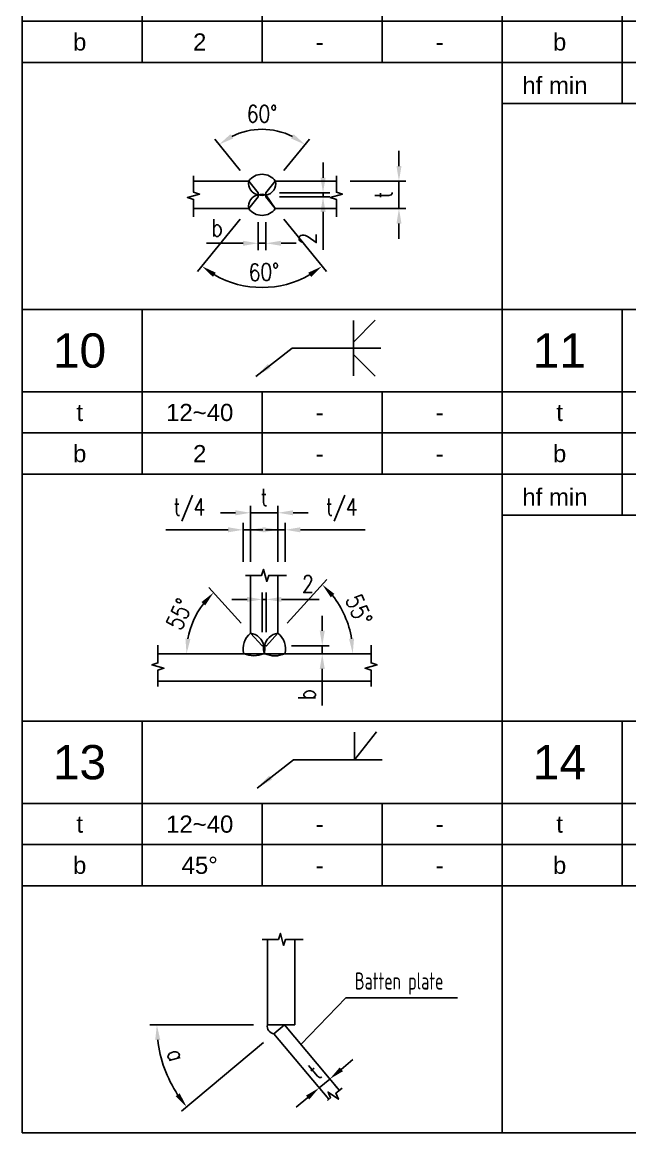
# Model space of a CAD drawing. Header units: millimetres. Extents: x -205508 to -110432, y 549193 to 571297.
# Drawn here: x -132661 to -131775, y 551547 to 553165 of the extents above; entities that cross this region are included whole.
import ezdxf
from ezdxf.enums import TextEntityAlignment as Align

# ---------------------------------------------------------------- set-up
doc = ezdxf.new("R2010")
doc.units = ezdxf.units.MM
doc.header["$LTSCALE"] = 25
doc.header["$MEASUREMENT"] = 0
doc.header["$PDSIZE"] = 50
doc.linetypes.add('DETAIL$0$DASH', pattern=[0.35, 0.25, -0.1])
doc.linetypes.add('DETAIL$0$DASHED', pattern=[0.75, 0.5, -0.25])
for name, color, linetype in [('DETAIL$0$dash', 9, 'DETAIL$0$DASH'), ('DETAIL$0$Leader', 8, 'Continuous'), ('DETAIL$0$Prof', 2, 'Continuous'), ('DETAIL$0$S-Weldline', 3, 'Continuous'), ('DETAIL$0$TEXT', 7, 'Continuous'), ('DETAIL$0$WELD_TEXT', 7, 'Continuous')]:
    doc.layers.add(name, color=color, linetype=linetype)
doc.layers.add('DETAIL$0$S-Text-VN', color=7, linetype='Continuous', lineweight=25)
doc.styles.add('DETAIL$0$S-TEXT-VN', font='arial.ttf')
doc.styles.add('DETAIL$0$Standard', font='simplex.shx', dxfattribs={"width": 0.8})
doc.styles.add('DETAIL$0$TSSD_REIN', font='Tssdeng.shx', dxfattribs={"width": 0.7, "bigfont": 'hztxt.shx'})
doc.dimstyles.new('DETAIL$0$ISO-10', dxfattribs={"dimscale": 10, "dimtxt": 2.5, "dimasz": 2.2, "dimexe": 1, "dimexo": 2, "dimgap": 1, "dimtad": 1, "dimdec": 0, "dimtxsty": 'DETAIL$0$Standard', "dimcen": 2.2, "dimclrd": 8, "dimclre": 8, "dimclrt": 7, "dimadec": 0, "dimazin": 0, "dimtfac": 1, "dimtdec": 0, "dimtix": 1, "dimtmove": 0, "dimatfit": 3, "dimfxl": 1, "dimarcsym": 0})

# ---------------------------------------------------------------- blocks, each defined once
blk = doc.blocks.new('*D582')
at = {"layer": 'Defpoints', "color": 0, "transparency": 16777216}
for p in [(-132316.7, 552910.9), (-132305.3, 552910.9), (-132330.4, 552893.9), (-132291.6, 552893.9), (-132342.3, 552782.3)]:
    blk.add_point(p, dxfattribs=at)
at = {"layer": 'DETAIL$0$Leader', "color": 8, "lineweight": -2, "transparency": 16777216}
for p, q in [((-132343, 552878.4), (-132404.9, 552802.1)), ((-132279, 552878.4), (-132217.1, 552802.1))]:
    blk.add_line(p, q, dxfattribs=at)
blk.add_arc((-132311, 552917.9), 139.1, 240.0333, 299.9667, dxfattribs=at)
at = {"layer": 'DETAIL$0$Leader', "color": 8, "transparency": 16777216}
for points in [[(-132382.6, 552794.3), (-132378.4, 552800.4), (-132398.6, 552809.8)], [(-132243.6, 552800.4), (-132239.4, 552794.3), (-132223.4, 552809.8)]]:
    blk.add_solid(points, dxfattribs=at)
at = {"layer": 'DETAIL$0$Leader', "color": 7, "transparency": 16777216, "insert": (-132308.2, 552801.3), "char_height": 25, "attachment_point": 5, "rotation": 1.3818, "style": 'DETAIL$0$Standard'}
blk.add_mtext('60°', dxfattribs=at)
blk = doc.blocks.new('*D583')
at = {"layer": 'Defpoints', "color": 0, "transparency": 16777216}
for p in [(-132288.6, 553006.9), (-132330.4, 552933.9), (-132291.6, 552933.9), (-132316.7, 552916.9), (-132305.3, 552916.9)]:
    blk.add_point(p, dxfattribs=at)
at = {"layer": 'DETAIL$0$Leader', "color": 8, "lineweight": -2, "transparency": 16777216}
for p, q in [((-132343, 552949.4), (-132380, 552995)), ((-132279, 552949.4), (-132242, 552995))]:
    blk.add_line(p, q, dxfattribs=at)
blk.add_arc((-132311, 552909.9), 99.6, 63.6493, 116.3507, dxfattribs=at)
at = {"layer": 'DETAIL$0$Leader', "color": 8, "transparency": 16777216}
for points in [[(-132353.2, 552996), (-132357.2, 553002.2), (-132373.7, 552987.2)], [(-132264.8, 553002.2), (-132268.8, 552996), (-132248.3, 552987.2)]]:
    blk.add_solid(points, dxfattribs=at)
at = {"layer": 'DETAIL$0$Leader', "color": 7, "transparency": 16777216, "insert": (-132311, 553032), "char_height": 25, "attachment_point": 5, "style": 'DETAIL$0$Standard'}
blk.add_mtext('60°', dxfattribs=at)
blk = doc.blocks.new('*D584')
at = {"layer": 'Defpoints', "color": 0, "transparency": 16777216}
for p in [(-132305.3, 552916.9), (-132305.3, 552910.9), (-132222, 552916.9)]:
    blk.add_point(p, dxfattribs=at)
at = {"layer": 'DETAIL$0$Leader', "color": 8, "lineweight": -2, "transparency": 16777216}
for p, q in [((-132222, 552938.9), (-132222, 552960.9)), ((-132285.3, 552916.9), (-132212, 552916.9)), ((-132285.3, 552910.9), (-132212, 552910.9)), ((-132222, 552916.9), (-132222, 552910.9)), ((-132222, 552888.9), (-132222, 552833.5))]:
    blk.add_line(p, q, dxfattribs=at)
at = {"layer": 'DETAIL$0$Leader', "color": 8, "transparency": 16777216}
for points in [[(-132225.7, 552938.9), (-132218.3, 552938.9), (-132222, 552916.9)], [(-132225.7, 552888.9), (-132218.3, 552888.9), (-132222, 552910.9)]]:
    blk.add_solid(points, dxfattribs=at)
at = {"layer": 'DETAIL$0$Leader', "color": 7, "transparency": 16777216, "insert": (-132244.5, 552850.2), "char_height": 25, "attachment_point": 5, "rotation": 90, "style": 'DETAIL$0$Standard'}
blk.add_mtext('2', dxfattribs=at)
blk = doc.blocks.new('*D585')
at = {"layer": 'Defpoints', "color": 0, "transparency": 16777216}
for p in [(-132316.7, 552893.9), (-132305.3, 552893.9), (-132305.3, 552843.3)]:
    blk.add_point(p, dxfattribs=at)
at = {"layer": 'DETAIL$0$Leader', "color": 8, "lineweight": -2, "transparency": 16777216}
for p, q in [((-132316.7, 552873.9), (-132316.7, 552833.3)), ((-132305.3, 552873.9), (-132305.3, 552833.3)), ((-132338.7, 552843.3), (-132392.1, 552843.3)), ((-132305.3, 552843.3), (-132316.7, 552843.3)), ((-132283.3, 552843.3), (-132261.3, 552843.3))]:
    blk.add_line(p, q, dxfattribs=at)
at = {"layer": 'DETAIL$0$Leader', "color": 8, "transparency": 16777216}
for points in [[(-132338.7, 552846.9), (-132338.7, 552839.6), (-132316.7, 552843.3)], [(-132283.3, 552846.9), (-132283.3, 552839.6), (-132305.3, 552843.3)]]:
    blk.add_solid(points, dxfattribs=at)
at = {"layer": 'DETAIL$0$Leader', "color": 7, "transparency": 16777216, "insert": (-132376.4, 552865.8), "char_height": 25, "attachment_point": 5, "style": 'DETAIL$0$Standard'}
blk.add_mtext('b', dxfattribs=at)
blk = doc.blocks.new('*D586')
at = {"layer": 'Defpoints', "color": 0, "transparency": 16777216}
for p in [(-132202.6, 552933.9), (-132111.3, 552933.9), (-132202.6, 552893.9)]:
    blk.add_point(p, dxfattribs=at)
at = {"layer": 'DETAIL$0$Leader', "color": 8, "lineweight": -2, "transparency": 16777216}
for p, q in [((-132111.3, 552955.9), (-132111.3, 552977.9)), ((-132182.6, 552933.9), (-132101.3, 552933.9)), ((-132111.3, 552893.9), (-132111.3, 552933.9)), ((-132182.6, 552893.9), (-132101.3, 552893.9)), ((-132111.3, 552871.9), (-132111.3, 552849.9))]:
    blk.add_line(p, q, dxfattribs=at)
at = {"layer": 'DETAIL$0$Leader', "color": 8, "transparency": 16777216}
for points in [[(-132114.9, 552955.9), (-132107.6, 552955.9), (-132111.3, 552933.9)], [(-132114.9, 552871.9), (-132107.6, 552871.9), (-132111.3, 552893.9)]]:
    blk.add_solid(points, dxfattribs=at)
at = {"layer": 'DETAIL$0$Leader', "color": 7, "transparency": 16777216, "insert": (-132133.8, 552913.9), "char_height": 25, "attachment_point": 5, "rotation": 90, "style": 'DETAIL$0$Standard'}
blk.add_mtext('t', dxfattribs=at)
blk = doc.blocks.new('*D527')
at = {"layer": 'Defpoints', "color": 0, "transparency": 16777216}
for p in [(-132338.6, 552425.7), (-132338.6, 552359.2), (-132327.8, 552359.2)]:
    blk.add_point(p, dxfattribs=at)
at = {"layer": 'DETAIL$0$Leader', "color": 8, "lineweight": -2, "transparency": 16777216}
for p, q in [((-132360.6, 552425.7), (-132451.2, 552425.7)), ((-132338.6, 552379.2), (-132338.6, 552435.7)), ((-132327.8, 552425.7), (-132338.6, 552425.7)), ((-132327.8, 552379.2), (-132327.8, 552435.7)), ((-132305.8, 552425.7), (-132283.8, 552425.7))]:
    blk.add_line(p, q, dxfattribs=at)
at = {"layer": 'DETAIL$0$Leader', "color": 8, "transparency": 16777216}
for points in [[(-132360.6, 552429.4), (-132360.6, 552422), (-132338.6, 552425.7)], [(-132305.8, 552429.4), (-132305.8, 552422), (-132327.8, 552425.7)]]:
    blk.add_solid(points, dxfattribs=at)
at = {"layer": 'DETAIL$0$Leader', "color": 7, "transparency": 16777216, "insert": (-132416.9, 552454.8), "char_height": 25, "attachment_point": 5, "style": 'DETAIL$0$Standard'}
blk.add_mtext('t/4', dxfattribs=at)
blk = doc.blocks.new('*D528')
at = {"layer": 'Defpoints', "color": 0, "transparency": 16777216}
for p in [(-132403, 552308.5), (-132327.8, 552275), (-132327.8, 552245), (-132310.9, 552256.5), (-132287.8, 552245)]:
    blk.add_point(p, dxfattribs=at)
at = {"layer": 'DETAIL$0$Leader', "color": 8, "lineweight": -2, "transparency": 16777216}
for p, q in [((-132341.3, 552289.8), (-132388.5, 552341.5)), ((-132347.8, 552245), (-132431.1, 552245))]:
    blk.add_line(p, q, dxfattribs=at)
blk.add_arc((-132300.5, 552245), 120.6, 142.8305, 169.5354, dxfattribs=at)
at = {"layer": 'DETAIL$0$Leader', "color": 8, "transparency": 16777216}
for points in [[(-132399.3, 552320.4), (-132393.9, 552315.4), (-132381.7, 552334.2)], [(-132415.4, 552266.6), (-132422.7, 552267.3), (-132421.1, 552245)]]:
    blk.add_solid(points, dxfattribs=at)
at = {"layer": 'DETAIL$0$Leader', "color": 7, "transparency": 16777216, "insert": (-132431.4, 552302.8), "char_height": 25, "attachment_point": 5, "rotation": 66.1829, "style": 'DETAIL$0$Standard'}
blk.add_mtext('55°', dxfattribs=at)
blk = doc.blocks.new('*D529')
at = {"layer": 'Defpoints', "color": 0, "transparency": 16777216}
for p in [(-132277.1, 552425.7), (-132287.9, 552359.2), (-132277.1, 552359.2)]:
    blk.add_point(p, dxfattribs=at)
at = {"layer": 'DETAIL$0$Leader', "color": 8, "lineweight": -2, "transparency": 16777216}
for p, q in [((-132309.9, 552425.7), (-132331.9, 552425.7)), ((-132287.9, 552379.2), (-132287.9, 552435.7)), ((-132287.9, 552425.7), (-132277.1, 552425.7)), ((-132277.1, 552379.2), (-132277.1, 552435.7)), ((-132255.1, 552425.7), (-132160.5, 552425.7))]:
    blk.add_line(p, q, dxfattribs=at)
at = {"layer": 'DETAIL$0$Leader', "color": 8, "transparency": 16777216}
for points in [[(-132309.9, 552429.4), (-132309.9, 552422), (-132287.9, 552425.7)], [(-132255.1, 552429.4), (-132255.1, 552422), (-132277.1, 552425.7)]]:
    blk.add_solid(points, dxfattribs=at)
at = {"layer": 'DETAIL$0$Leader', "color": 7, "transparency": 16777216, "insert": (-132194.7, 552454.8), "char_height": 25, "attachment_point": 5, "style": 'DETAIL$0$Standard'}
blk.add_mtext('t/4', dxfattribs=at)
blk = doc.blocks.new('*D530')
at = {"layer": 'Defpoints', "color": 0, "transparency": 16777216}
for p in [(-132287.8, 552256.5), (-132287.8, 552245), (-132223.2, 552256.5)]:
    blk.add_point(p, dxfattribs=at)
at = {"layer": 'DETAIL$0$Leader', "color": 8, "lineweight": -2, "transparency": 16777216}
for p, q in [((-132223.2, 552278.5), (-132223.2, 552300.5)), ((-132267.8, 552256.5), (-132213.2, 552256.5)), ((-132267.8, 552245), (-132213.2, 552245)), ((-132223.2, 552256.5), (-132223.2, 552245)), ((-132223.2, 552223), (-132223.2, 552169.6))]:
    blk.add_line(p, q, dxfattribs=at)
at = {"layer": 'DETAIL$0$Leader', "color": 8, "transparency": 16777216}
for points in [[(-132226.8, 552278.5), (-132219.5, 552278.5), (-132223.2, 552256.5)], [(-132226.8, 552223), (-132219.5, 552223), (-132223.2, 552245)]]:
    blk.add_solid(points, dxfattribs=at)
at = {"layer": 'DETAIL$0$Leader', "color": 7, "transparency": 16777216, "insert": (-132245.7, 552185.3), "char_height": 25, "attachment_point": 5, "rotation": 90, "style": 'DETAIL$0$Standard'}
blk.add_mtext('b', dxfattribs=at)
blk = doc.blocks.new('*D531')
at = {"layer": 'Defpoints', "color": 0, "transparency": 16777216}
for p in [(-132287.8, 552275), (-132183.9, 552282.4), (-132327.8, 552245), (-132304.7, 552256.5), (-132287.8, 552245)]:
    blk.add_point(p, dxfattribs=at)
at = {"layer": 'DETAIL$0$Leader', "color": 8, "lineweight": -2, "transparency": 16777216}
for p, q in [((-132274.3, 552289.8), (-132216.4, 552353.3)), ((-132267.8, 552245), (-132168.7, 552245))]:
    blk.add_line(p, q, dxfattribs=at)
blk.add_arc((-132315.1, 552245), 136.5, 9.2454, 38.3888, dxfattribs=at)
at = {"layer": 'DETAIL$0$Leader', "color": 8, "transparency": 16777216}
for points in [[(-132210.8, 552327.3), (-132205.5, 552332.3), (-132223.2, 552345.9)], [(-132176.8, 552267.3), (-132184.1, 552266.7), (-132178.7, 552245)]]:
    blk.add_solid(points, dxfattribs=at)
at = {"layer": 'DETAIL$0$Leader', "color": 7, "transparency": 16777216, "insert": (-132169.7, 552309.2), "char_height": 25, "attachment_point": 5, "rotation": 293.8171, "style": 'DETAIL$0$Standard'}
blk.add_mtext('55°', dxfattribs=at)
blk = doc.blocks.new('*D532')
at = {"layer": 'Defpoints', "color": 0, "transparency": 16777216}
for p in [(-132327.8, 552450.5), (-132327.8, 552359.2), (-132287.8, 552359.2)]:
    blk.add_point(p, dxfattribs=at)
at = {"layer": 'DETAIL$0$Leader', "color": 8, "lineweight": -2, "transparency": 16777216}
for p, q in [((-132327.8, 552379.2), (-132327.8, 552460.5)), ((-132287.8, 552379.2), (-132287.8, 552460.5)), ((-132349.8, 552450.5), (-132371.8, 552450.5)), ((-132287.8, 552450.5), (-132327.8, 552450.5)), ((-132265.8, 552450.5), (-132243.8, 552450.5))]:
    blk.add_line(p, q, dxfattribs=at)
at = {"layer": 'DETAIL$0$Leader', "color": 8, "transparency": 16777216}
for points in [[(-132349.8, 552454.1), (-132349.8, 552446.8), (-132327.8, 552450.5)], [(-132265.8, 552454.1), (-132265.8, 552446.8), (-132287.8, 552450.5)]]:
    blk.add_solid(points, dxfattribs=at)
at = {"layer": 'DETAIL$0$Leader', "color": 7, "transparency": 16777216, "insert": (-132307.8, 552473), "char_height": 25, "attachment_point": 5, "style": 'DETAIL$0$Standard'}
blk.add_mtext('t', dxfattribs=at)
blk = doc.blocks.new('*D533')
at = {"layer": 'Defpoints', "color": 0, "transparency": 16777216}
for p in [(-132310.9, 552324.2), (-132310.9, 552256.5), (-132304.8, 552256.5)]:
    blk.add_point(p, dxfattribs=at)
at = {"layer": 'DETAIL$0$Leader', "color": 8, "lineweight": -2, "transparency": 16777216}
for p, q in [((-132332.9, 552324.2), (-132354.9, 552324.2)), ((-132310.9, 552276.5), (-132310.9, 552334.2)), ((-132310.9, 552324.2), (-132304.8, 552324.2)), ((-132304.8, 552276.5), (-132304.8, 552334.2)), ((-132282.8, 552324.2), (-132227.5, 552324.2))]:
    blk.add_line(p, q, dxfattribs=at)
at = {"layer": 'DETAIL$0$Leader', "color": 8, "transparency": 16777216}
for points in [[(-132332.9, 552327.9), (-132332.9, 552320.6), (-132310.9, 552324.2)], [(-132282.8, 552327.9), (-132282.8, 552320.6), (-132304.8, 552324.2)]]:
    blk.add_solid(points, dxfattribs=at)
at = {"layer": 'DETAIL$0$Leader', "color": 7, "transparency": 16777216, "insert": (-132244.1, 552346.7), "char_height": 25, "attachment_point": 5, "style": 'DETAIL$0$Standard'}
blk.add_mtext('2', dxfattribs=at)
blk = doc.blocks.new('*D549')
at = {"layer": 'Defpoints', "color": 0, "transparency": 16777216}
for p in [(-132303.2, 551704.1), (-132278.3, 551704.1), (-132263.2, 551704.1), (-132293.6, 551691.2), (-132444.6, 551620.6)]:
    blk.add_point(p, dxfattribs=at)
at = {"layer": 'DETAIL$0$Leader', "color": 8, "lineweight": -2, "transparency": 16777216}
for p, q in [((-132323.2, 551704.1), (-132474.4, 551704.1)), ((-132308.9, 551678.4), (-132428.6, 551578.1))]:
    blk.add_line(p, q, dxfattribs=at)
blk.add_arc((-132278.3, 551704.1), 186.1, 186.776, 213.1688, dxfattribs=at)
at = {"layer": 'DETAIL$0$Leader', "color": 8, "transparency": 16777216}
for points in [[(-132466.8, 551681.9), (-132459.4, 551682.3), (-132464.4, 551704.1)], [(-132431.1, 551604.4), (-132437, 551600), (-132421, 551584.6)]]:
    blk.add_solid(points, dxfattribs=at)
at = {"layer": 'DETAIL$0$Leader', "color": 7, "transparency": 16777216, "insert": (-132435.9, 551660.1), "char_height": 25, "attachment_point": 5, "rotation": 285.5754, "style": 'DETAIL$0$Standard'}
blk.add_mtext('a', dxfattribs=at)
blk = doc.blocks.new('*D550')
at = {"layer": 'Defpoints', "color": 0, "transparency": 16777216}
for p in [(-132214.6, 551628.1), (-132230, 551615.2), (-132212.2, 551625.2)]:
    blk.add_point(p, dxfattribs=at)
at = {"layer": 'DETAIL$0$Leader', "color": 8, "lineweight": -2, "transparency": 16777216}
for p, q in [((-132195.4, 551639.3), (-132178.5, 551653.5)), ((-132227.6, 551612.4), (-132212.2, 551625.2)), ((-132201.8, 551612.8), (-132205.8, 551617.5)), ((-132244.4, 551598.2), (-132261.3, 551584.1)), ((-132217.1, 551599.9), (-132221.1, 551604.7))]:
    blk.add_line(p, q, dxfattribs=at)
at = {"layer": 'DETAIL$0$Leader', "color": 8, "transparency": 16777216}
for points in [[(-132197.7, 551642.1), (-132193, 551636.5), (-132212.2, 551625.2)], [(-132246.8, 551601.1), (-132242.1, 551595.4), (-132227.6, 551612.4)]]:
    blk.add_solid(points, dxfattribs=at)
at = {"layer": 'DETAIL$0$Leader', "color": 7, "transparency": 16777216, "insert": (-132234.3, 551636), "char_height": 25, "attachment_point": 5, "rotation": 39.9447, "style": 'DETAIL$0$Standard'}
blk.add_mtext('t', dxfattribs=at)
blk = doc.blocks.new('*U170')
at = {"color": 3}
for p, q in [((700, 0), (0, 0)), ((0, 0), (0, -600)), ((700, -600), (700, 0)), ((0, -600), (700, -600))]:
    blk.add_line(p, q, dxfattribs=at)
for p, q in [((175, -120), (175, 0)), ((0, -120), (700, -120)), ((0, -120), (700, -120)), ((175, -240), (175, -120)), ((350, -240), (350, -120)), ((525, -240), (525, -120)), ((0, -180), (700, -180)), ((0, -240), (700, -240)), ((0, -240), (700, -240))]:
    blk.add_line(p, q)
blk.add_lwpolyline([(0, -120), (175, -120), (175, 0), (0, 0)], close=True, dxfattribs=at)
at = {"color": 0, "linetype": 'ByBlock', "lineweight": -2, "style": 'DETAIL$0$S-TEXT-VN'}
for tag, height, p in [('NO', 50, (83.6, -59.8)), ('T', 25, (83.9, -150.1)), ('T1', 25, (258.9, -150.1)), ('T2', 25, (433.9, -150.1)), ('T3', 25, (608.9, -150.1)), ('B', 25, (83.9, -210.1)), ('B1', 25, (258.9, -210.1)), ('B2', 25, (433.9, -210.1)), ('B3', 25, (608.9, -210.1))]:
    blk.add_attdef(tag, text='', height=height, dxfattribs=at).set_placement(p, align=Align.MIDDLE_CENTER)

msp = doc.modelspace()

# ---------------------------------------------------------------- hatches: boundary and pattern name
at = {"layer": 'DETAIL$0$WELD_TEXT'}
for points in [[(-132320.1, 552649.2), (-132302.5, 552667.3), (-132298.2, 552661.7)], [(-132318.3, 552049.2), (-132300.7, 552067.3), (-132296.4, 552061.7)]]:
    msp.add_hatch(color=1, dxfattribs=at).paths.add_polyline_path(points, flags=0)

# ---------------------------------------------------------------- linework, layer by layer
for p, q in [((-132177.8, 552699.4), (-132146, 552731.3)), ((-132177.8, 552690.4), (-132177.8, 552730.8)), ((-132177.8, 552690.4), (-132177.8, 552650.1)), ((-132177.8, 552681.4), (-132146, 552649.6)), ((-132176, 552090.4), (-132144.2, 552131.3)), ((-132176, 552090.4), (-132176, 552130.8))]:
    msp.add_line(p, q)
for points in [[(-131960.8, 553046.8), (-131785.8, 553046.8), (-131785.8, 553106.8), (-131960.8, 553106.8)], [(-131785.8, 553046.8), (-131610.8, 553046.8), (-131610.8, 553106.8), (-131785.8, 553106.8)], [(-131960.8, 552446.8), (-131785.8, 552446.8), (-131785.8, 552506.8), (-131960.8, 552506.8)], [(-131785.8, 552446.8), (-131610.8, 552446.8), (-131610.8, 552506.8), (-131785.8, 552506.8)]]:
    msp.add_lwpolyline(points, close=True)
at = {"color": 9}
for points in [[(-132410.9, 552881.6), (-132410.9, 552907.3), (-132419.7, 552910.1), (-132402.1, 552914.9), (-132410.9, 552917.7), (-132410.9, 552941.4)], [(-132202.6, 552881.6), (-132202.6, 552907.3), (-132211.4, 552910.1), (-132193.8, 552914.9), (-132202.6, 552917.7), (-132202.6, 552941.4)], [(-132275.5, 552359.2), (-132301.3, 552359.2), (-132304.1, 552350.4), (-132308.9, 552368), (-132311.7, 552359.2), (-132335.3, 552359.2)], [(-132462.8, 552257.3), (-132462.8, 552231.6), (-132471.6, 552228.8), (-132454, 552224), (-132462.8, 552221.2), (-132462.8, 552197.5)], [(-132152, 552257.3), (-132152, 552231.6), (-132143.2, 552228.8), (-132160.8, 552224), (-132152, 552221.2), (-132152, 552197.5)], [(-132250.9, 551828.7), (-132276.7, 551828.7), (-132279.5, 551819.9), (-132284.3, 551837.5), (-132287.1, 551828.7), (-132310.7, 551828.7)], [(-132215.6, 551594), (-132211.2, 551597.7), (-132214.7, 551606.2), (-132199.7, 551595.8), (-132203.2, 551604.4), (-132194.1, 551611.9)]]:
    msp.add_lwpolyline(points, dxfattribs=at)
at = {"layer": 'DETAIL$0$dash', "linetype": 'DETAIL$0$DASHED', "ltscale": 10}
for p, q in [((-132316.7, 552916.9), (-132330.4, 552933.9)), ((-132305.3, 552916.9), (-132291.6, 552933.9)), ((-132316.7, 552910.9), (-132330.4, 552893.9)), ((-132316.7, 552916.9), (-132316.7, 552910.9)), ((-132305.3, 552916.9), (-132305.3, 552910.9)), ((-132305.3, 552910.9), (-132291.6, 552893.9)), ((-132310.9, 552256.5), (-132327.8, 552275)), ((-132304.7, 552256.5), (-132287.8, 552275)), ((-132327.8, 552245), (-132287.8, 552245)), ((-132310.9, 552256.5), (-132304.8, 552256.5)), ((-132304.7, 552256.5), (-132310.8, 552256.5))]:
    msp.add_line(p, q, dxfattribs=at)
at = {"layer": 'DETAIL$0$Leader'}
msp.add_line((-132462.8, 552205), (-132152, 552205), dxfattribs=at)
at = {"layer": 'DETAIL$0$Prof'}
for p, q in [((-132410.9, 552933.9), (-132330.4, 552933.9)), ((-132291.6, 552933.9), (-132202.6, 552933.9)), ((-132410.9, 552893.9), (-132330.4, 552893.9)), ((-132291.6, 552893.9), (-132202.6, 552893.9)), ((-132327.8, 552275), (-132327.8, 552359.2)), ((-132287.8, 552275), (-132287.8, 552359.2)), ((-132462.8, 552245), (-132327.8, 552245)), ((-132152, 552245), (-132287.8, 552245)), ((-132303.2, 551704.1), (-132303.2, 551828.7)), ((-132263.2, 551704.1), (-132263.2, 551828.7)), ((-132303.2, 551704.1), (-132263.2, 551704.1)), ((-132278.3, 551704.1), (-132293.6, 551691.2)), ((-132278.3, 551704.1), (-132198.2, 551608.5)), ((-132293.6, 551691.2), (-132213.6, 551595.7))]:
    msp.add_line(p, q, dxfattribs=at)
at = {"layer": 'DETAIL$0$S-Weldline'}
for points in [[(-132305.3, 552913.9, 0.472231), (-132291.6, 552933.9, 0.513304), (-132330.4, 552933.9, 0.415075), (-132316.7, 552913.9, 0.166102), (-132305.3, 552913.9)], [(-132305.3, 552913.9), (-132291.6, 552893.9, -0.513304), (-132330.4, 552893.9, -0.415075), (-132316.7, 552913.9, -0.166102), (-132305.3, 552913.9)], [(-132308.1, 552256.5, 0.314748), (-132327.8, 552275, 0.309658), (-132337.4, 552245, 0.203708), (-132308.5, 552245, 0.256357), (-132307.8, 552256.5)], [(-132307.5, 552256.5, -0.314748), (-132287.8, 552275, -0.29244), (-132277.6, 552245, -0.201593), (-132307.1, 552245, -0.256357), (-132307.8, 552256.5)]]:
    msp.add_lwpolyline(points, format="xyb", dxfattribs=at)
msp.add_arc((-132292.7, 551701.9), 10.7, 168.3217, 265.209, dxfattribs=at)
at = {"layer": 'DETAIL$0$TEXT'}
for q in [(-132254.2, 551675.4), (-132026.1, 551743.5)]:
    msp.add_line((-132189, 551743.5), q, dxfattribs=at)
at = {"layer": 'DETAIL$0$WELD_TEXT', "color": 1}
for p, q in [((-132320.1, 552649.2), (-132266.8, 552690.4)), ((-132266.8, 552690.4), (-132137.8, 552690.4)), ((-132318.3, 552049.2), (-132265, 552090.4)), ((-132265, 552090.4), (-132136, 552090.4))]:
    msp.add_line(p, q, dxfattribs=at)

# ---------------------------------------------------------------- block references
for p, values in [((-132660.8, 553346.8), {'NO': '7', 'T1': '16~60', 'B1': '2', 'T2': '-', 'B2': '-', 'T3': '-', 'B3': '-', 'T': 't', 'B': 'b'}), ((-131960.8, 553346.8), {'NO': '8', 'T1': '6~10', 'B1': '1', 'T2': '11~20', 'B2': '2', 'T3': '-', 'B3': '-', 'T': 't', 'B': 'b'}), ((-132660.8, 552746.8), {'NO': '10', 'T1': '12~40', 'B1': '2', 'T2': '-', 'B2': '-', 'T3': '-', 'B3': '-', 'T': 't', 'B': 'b'}), ((-131960.8, 552746.8), {'NO': '11', 'T1': '6~10', 'B1': '1', 'T2': '11~17', 'B2': '2', 'T3': '18~30', 'B3': '3', 'T': 't', 'B': 'b'}), ((-132660.8, 552146.8), {'NO': '13', 'T1': '12~40', 'B1': '45°', 'T2': '-', 'B2': '-', 'T3': '-', 'B3': '-', 'T': 't', 'B': 'b'}), ((-131960.8, 552146.8), {'NO': '14', 'T1': '-', 'B1': '-', 'T2': '-', 'B2': '-', 'T3': '-', 'B3': '-', 'T': 't', 'B': 'b'})]:
    msp.add_blockref('*U170', p).add_auto_attribs(values)

# ---------------------------------------------------------------- texts
at = {"layer": 'DETAIL$0$S-Text-VN', "linetype": 'Continuous', "style": 'DETAIL$0$S-TEXT-VN'}
for p in [(-131883.8, 553073.5), (-131883.8, 552473.5)]:
    msp.add_text('hf min', height=25, dxfattribs=at).set_placement(p, align=Align.MIDDLE_CENTER)
at = {"layer": 'DETAIL$0$TEXT', "ltscale": 99, "style": 'DETAIL$0$TSSD_REIN', "width": 0.7}
msp.add_text('Batten plate', height=25, dxfattribs=at).set_placement((-132175.6, 551755.6))

# ---------------------------------------------------------------- dimensions: what is measured, and where the dimension line sits
at = {"layer": 'DETAIL$0$Leader'}
for base, line1, line2, text, picture, middle in [((-132288.6, 553006.9), ((-132305.3, 552916.9), (-132291.6, 552933.9)), ((-132316.7, 552916.9), (-132330.4, 552933.9)), '60°', '*D583', (-132311, 553032)), ((-132403, 552308.5), ((-132310.9, 552256.5), (-132327.8, 552275)), ((-132327.8, 552245), (-132287.8, 552245)), '55°', '*D528', (-132431.4, 552302.8)), ((-132183.9, 552282.4), ((-132304.7, 552256.5), (-132287.8, 552275)), ((-132327.8, 552245), (-132287.8, 552245)), '55°', '*D531', (-132169.7, 552309.2))]:
    dim = msp.add_angular_dim_2l(base=base, line1=line1, line2=line2, text=text, dimstyle='DETAIL$0$ISO-10', dxfattribs=at)
    dim.commit()
    dim.dimension.update_dxf_attribs({"geometry": picture, "text_midpoint": middle})
for base, p1, p2, angle, picture, middle in [((-132111.3, 552933.9), (-132202.6, 552893.9), (-132202.6, 552933.9), 90, '*D586', (-132133.8, 552913.9)), ((-132327.8, 552450.5), (-132287.8, 552359.2), (-132327.8, 552359.2), 180, '*D532', (-132307.8, 552473))]:
    dim = msp.add_linear_dim(base=base, p1=p1, p2=p2, angle=angle, text='t', dimstyle='DETAIL$0$ISO-10', dxfattribs=at)
    dim.commit()
    dim.dimension.update_dxf_attribs({"geometry": picture, "text_midpoint": middle})
for base, p1, p2, angle, text, picture, middle in [((-132222, 552916.9), (-132305.3, 552910.9), (-132305.3, 552916.9), 90, '2', '*D584', (-132222, 552850.2)), ((-132277.1, 552425.7), (-132287.9, 552359.2), (-132277.1, 552359.2), 180, 't/4', '*D529', (-132194.7, 552425.7)), ((-132310.9, 552324.2), (-132304.8, 552256.5), (-132310.9, 552256.5), 180, '2', '*D533', (-132244.1, 552324.2)), ((-132223.2, 552256.5), (-132287.8, 552245), (-132287.8, 552256.5), 90, 'b', '*D530', (-132223.2, 552185.3))]:
    dim = msp.add_linear_dim(base=base, p1=p1, p2=p2, angle=angle, text=text, dimstyle='DETAIL$0$ISO-10', dxfattribs=at)
    dim.commit()
    dim.dimension.update_dxf_attribs({"geometry": picture, "text_midpoint": middle, "dimtype": 160})
for base, line1, line2, text, picture, middle in [((-132342.3, 552782.3), ((-132305.3, 552910.9), (-132291.6, 552893.9)), ((-132316.7, 552910.9), (-132330.4, 552893.9)), '60°', '*D582', (-132307.6, 552778.8)), ((-132444.6, 551620.6), ((-132278.3, 551704.1), (-132293.6, 551691.2)), ((-132303.2, 551704.1), (-132263.2, 551704.1)), 'a', '*D549', (-132457.6, 551654.1))]:
    dim = msp.add_angular_dim_2l(base=base, line1=line1, line2=line2, text=text, dimstyle='DETAIL$0$ISO-10', dxfattribs=at)
    dim.commit()
    dim.dimension.update_dxf_attribs({"geometry": picture, "text_midpoint": middle, "dimtype": 162})
for base, p1, p2, text, picture, middle in [((-132305.3, 552843.3), (-132316.7, 552893.9), (-132305.3, 552893.9), 'b', '*D585', (-132376.4, 552843.3)), ((-132338.6, 552425.7), (-132327.8, 552359.2), (-132338.6, 552359.2), 't/4', '*D527', (-132416.9, 552425.7))]:
    dim = msp.add_linear_dim(base=base, p1=p1, p2=p2, text=text, dimstyle='DETAIL$0$ISO-10', dxfattribs=at)
    dim.commit()
    dim.dimension.update_dxf_attribs({"geometry": picture, "text_midpoint": middle, "dimtype": 160})
dim = msp.add_aligned_dim(p1=(-132230, 551615.2), p2=(-132214.6, 551628.1), distance=-3.7, text='t', dimstyle='DETAIL$0$ISO-10', dxfattribs=at)
dim.commit()
dim.dimension.update_dxf_attribs({"geometry": '*D550', "text_midpoint": (-132234.3, 551636)})

doc.saveas('drawing.dxf')
